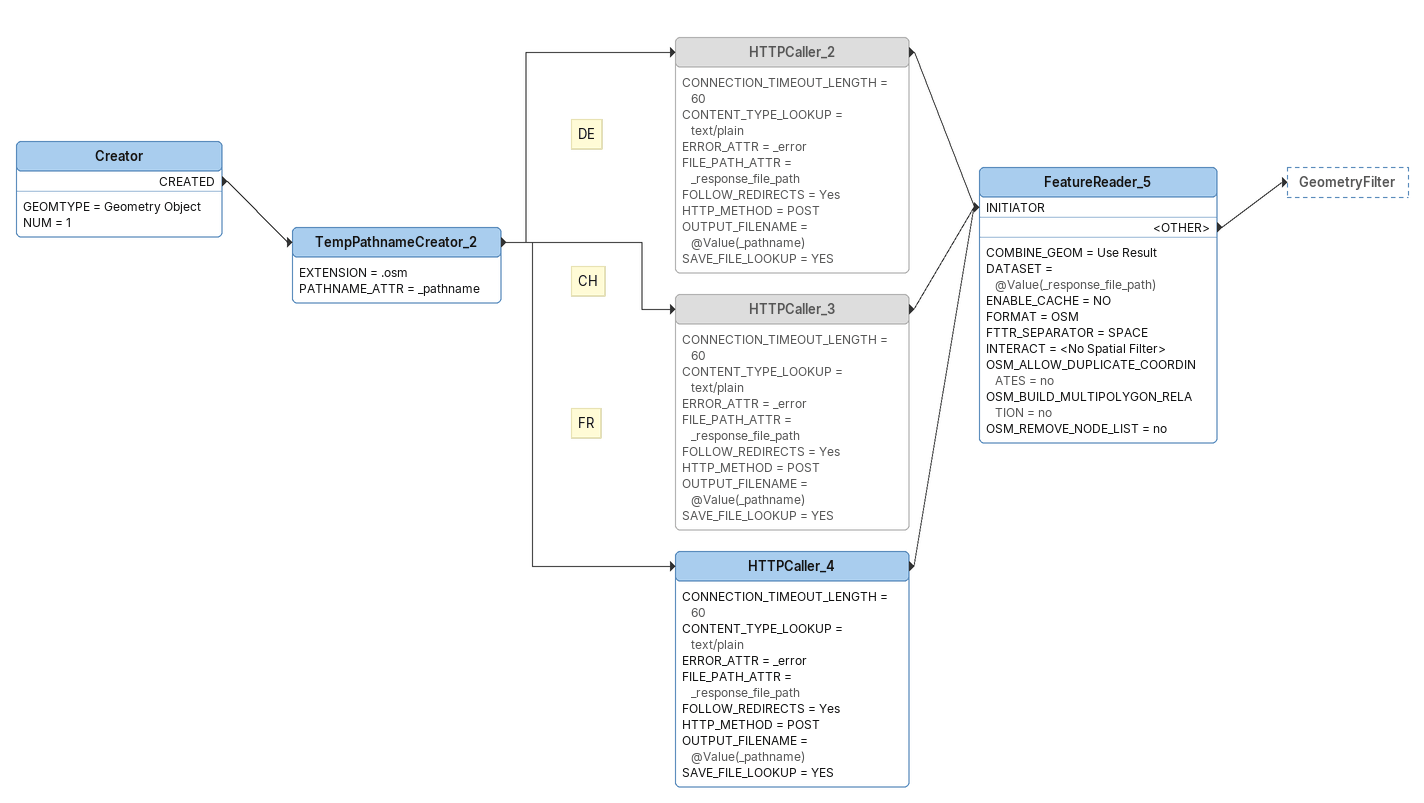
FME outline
Creator
    GEOMTYPE = Geometry Object
    NUM = 1
    CREATED -> TempPathnameCreator_2
TempPathnameCreator_2
    EXTENSION = .osm
    PATHNAME_ATTR = _pathname
    -> HTTPCaller_3
    -> HTTPCaller_2
    -> HTTPCaller_4
Note: DE
HTTPCaller_2 [off]
    CONNECTION_TIMEOUT_LENGTH = 60
    CONTENT_TYPE_LOOKUP = text/plain
    ERROR_ATTR = _error
    FILE_PATH_ATTR = _response_file_path
    FOLLOW_REDIRECTS = Yes
    HTTP_METHOD = POST
    OUTPUT_FILENAME = @Value(_pathname)
    SAVE_FILE_LOOKUP = YES
    -> FeatureReader_5 [INITIATOR]
Note: CH
HTTPCaller_3 [off]
    CONNECTION_TIMEOUT_LENGTH = 60
    CONTENT_TYPE_LOOKUP = text/plain
    ERROR_ATTR = _error
    FILE_PATH_ATTR = _response_file_path
    FOLLOW_REDIRECTS = Yes
    HTTP_METHOD = POST
    OUTPUT_FILENAME = @Value(_pathname)
    SAVE_FILE_LOOKUP = YES
    -> FeatureReader_5 [INITIATOR]
Note: FR
HTTPCaller_4
    CONNECTION_TIMEOUT_LENGTH = 60
    CONTENT_TYPE_LOOKUP = text/plain
    ERROR_ATTR = _error
    FILE_PATH_ATTR = _response_file_path
    FOLLOW_REDIRECTS = Yes
    HTTP_METHOD = POST
    OUTPUT_FILENAME = @Value(_pathname)
    SAVE_FILE_LOOKUP = YES
    -> FeatureReader_5 [INITIATOR]
FeatureReader_5
    COMBINE_GEOM = Use Result
    DATASET = @Value(_response_file_path)
    ENABLE_CACHE = NO
    FORMAT = OSM
    FTTR_SEPARATOR = SPACE
    INTERACT = <No Spatial Filter>
    OSM_ALLOW_DUPLICATE_COORDINATES = no
    OSM_BUILD_MULTIPOLYGON_RELATION = no
    OSM_REMOVE_NODE_LIST = no
    <OTHER> -> GeometryFilter
